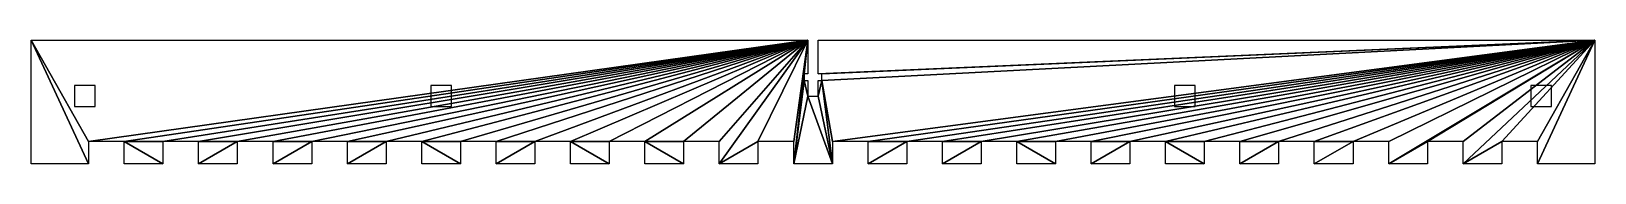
# Model space of a CAD drawing. Header units: metres. Extents: x -935 to 1842, y -1273 to 224.
# Drawn here: x -934.9 to -514.5, y -477.8 to -444.6 of the extents above; entities that cross this region are included whole.
import ezdxf

# ---------------------------------------------------------------- set-up
doc = ezdxf.new("R2010")
doc.units = ezdxf.units.M

msp = doc.modelspace()

# ---------------------------------------------------------------- linework, layer by layer
at = {"layer": 'Group#3'}
for p, q in [((-917.65, -456.83), (-923.25, -456.83)), ((-923.25, -456.83), (-923.25, -462.43)), ((-917.65, -462.43), (-917.65, -456.83)), ((-827.45, -456.83), (-827.45, -462.43)), ((-821.85, -456.83), (-827.45, -456.83)), ((-821.85, -462.43), (-821.85, -456.83)), ((-621.85, -456.83), (-627.45, -456.83)), ((-627.45, -456.83), (-627.45, -462.43)), ((-621.85, -462.43), (-621.85, -456.83)), ((-531.65, -456.83), (-531.65, -462.43)), ((-526.05, -456.83), (-531.65, -456.83)), ((-526.05, -462.43), (-526.05, -456.83)), ((-923.25, -462.43), (-917.65, -462.43)), ((-827.45, -462.43), (-821.85, -462.43)), ((-627.45, -462.43), (-621.85, -462.43)), ((-531.65, -462.43), (-526.05, -462.43))]:
    msp.add_line(p, q, dxfattribs=at)

# ---------------------------------------------------------------- meshes
mesh = msp.add_polyface(dxfattribs=at)
corners = [(-934.85, -444.63), (-919.45, -477.83), (-934.85, -477.83), (-919.45, -471.83), (-899.45, -477.83), (-909.85, -477.83), (-909.85, -471.83), (-726.06, -444.63), (-899.45, -471.83), (-889.85, -471.83), (-879.45, -471.83), (-889.85, -477.83), (-869.85, -471.83), (-859.45, -471.83), (-869.85, -477.83), (-849.85, -471.83), (-839.45, -471.83), (-849.85, -477.83), (-829.85, -471.83), (-819.45, -471.83), (-809.85, -471.83), (-799.45, -471.83), (-809.85, -477.83), (-799.45, -477.83), (-789.85, -471.83), (-779.45, -471.83), (-769.85, -471.83), (-759.45, -471.83), (-749.85, -471.83), (-749.85, -477.83), (-739.45, -471.83), (-729.85, -471.83), (-729.85, -477.83), (-727.06, -453.68), (-726.06, -453.68), (-514.45, -444.63), (-723.26, -453.68), (-723.26, -444.63), (-722.26, -453.68), (-722.26, -455.48), (-719.45, -471.83), (-719.45, -477.83), (-709.85, -471.83), (-699.45, -471.83), (-709.85, -477.83), (-689.85, -471.83), (-679.45, -471.83), (-689.85, -477.83), (-669.85, -471.83), (-659.45, -471.83), (-649.85, -471.83), (-639.45, -471.83), (-649.85, -477.83), (-629.85, -471.83), (-619.45, -471.83), (-609.85, -471.83), (-599.45, -471.83), (-609.85, -477.83), (-589.85, -471.83), (-579.45, -471.83), (-589.85, -477.83), (-569.85, -471.83), (-569.85, -477.83), (-559.45, -471.83), (-549.85, -471.83), (-549.85, -477.83), (-539.45, -471.83), (-529.85, -471.83), (-529.85, -477.83), (-514.45, -477.83), (-539.45, -477.83), (-559.45, -477.83), (-579.45, -477.83), (-599.45, -477.83), (-619.45, -477.83), (-629.85, -477.83), (-639.45, -477.83), (-659.45, -477.83), (-669.85, -477.83), (-679.45, -477.83), (-699.45, -477.83), (-723.26, -459.63), (-723.26, -455.48), (-726.06, -459.63), (-727.06, -455.48), (-726.06, -455.48), (-739.45, -477.83), (-759.45, -477.83), (-769.85, -477.83), (-779.45, -477.83), (-789.85, -477.83), (-819.45, -477.83), (-829.85, -477.83), (-839.45, -477.83), (-859.45, -477.83), (-879.45, -477.83)]
mesh.append_faces([[corners[k] for k in face] for face in [(0, 1, 2), (22, 21, 23), (33, 7, 34), (35, 36, 37), (68, 35, 69), (53, 74, 75), (48, 77, 78), (39, 81, 82), (83, 84, 85), (26, 87, 88), (24, 89, 90), (18, 91, 92)]], dxfattribs={"vtx0": -1})
mesh.append_faces([[corners[k] for k in face] for face in [(1, 0, 3), (7, 3, 0), (3, 7, 6), (8, 7, 9), (9, 10, 11), (10, 7, 12), (12, 13, 14), (13, 7, 15), (15, 16, 17), (16, 7, 18), (19, 7, 20), (20, 21, 22), (21, 7, 24), (25, 7, 26), (27, 7, 28), (28, 7, 29), (30, 7, 31), (31, 7, 32), (36, 35, 38), (38, 35, 39), (40, 35, 42), (42, 43, 44), (43, 35, 45), (45, 46, 47), (46, 35, 48), (49, 35, 50), (50, 51, 52), (51, 35, 53), (54, 35, 55), (55, 56, 57), (56, 35, 58), (58, 59, 60), (59, 35, 61), (61, 35, 62), (63, 35, 64), (64, 35, 65), (66, 35, 67), (67, 35, 68), (74, 53, 54), (77, 48, 49), (32, 83, 41), (84, 32, 33), (87, 26, 27), (89, 24, 25), (91, 18, 19)]], dxfattribs={"vtx0": -1, "vtx1": -1})
mesh.append_faces([[corners[k] for k in face] for face in [(6, 7, 8), (9, 7, 10), (12, 7, 13), (15, 7, 16), (18, 7, 19), (20, 7, 21), (24, 7, 25), (26, 7, 27), (29, 7, 30), (32, 7, 33), (39, 35, 40), (42, 35, 43), (45, 35, 46), (48, 35, 49), (50, 35, 51), (53, 35, 54), (55, 35, 56), (58, 35, 59), (62, 35, 63), (65, 35, 66), (83, 32, 84), (41, 81, 39)]], dxfattribs={"vtx0": -1, "vtx1": -1, "vtx2": -1})
mesh.append_faces([[corners[k] for k in face] for face in [(6, 8, 4), (39, 40, 41), (41, 83, 81)]], dxfattribs={"vtx0": -1, "vtx2": -1})
mesh.append_faces([[corners[k] for k in face] for face in [(70, 65, 66), (71, 62, 63), (72, 60, 59), (73, 57, 56), (76, 52, 51), (79, 47, 46), (80, 44, 43), (86, 29, 30), (93, 17, 16), (94, 14, 13), (95, 11, 10)]], dxfattribs={"vtx1": -1})
mesh.append_faces([[corners[k] for k in face] for face in [(4, 5, 6)]], dxfattribs={"vtx2": -1})

doc.saveas('drawing.dxf')
